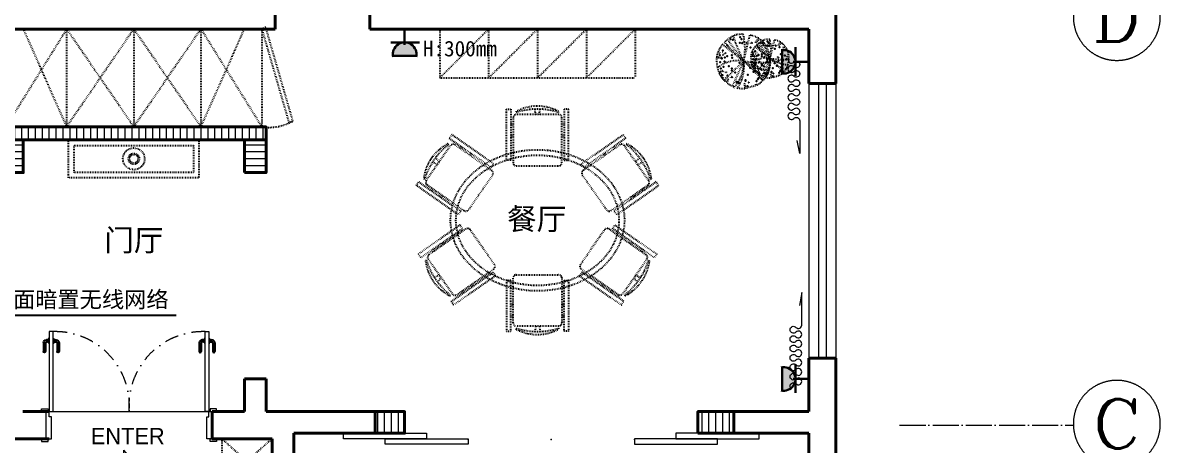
# Model space of a CAD drawing. Header units: millimetres. Extents: x -64529 to 3079702, y -28926 to 77119.
# Drawn here: x -51058 to -40590, y 6000 to 9888 of the extents above; entities that cross this region are included whole.
import ezdxf
from ezdxf.enums import TextEntityAlignment as Align

# ---------------------------------------------------------------- set-up
doc = ezdxf.new("R2010")
doc.units = ezdxf.units.MM
doc.header["$LTSCALE"] = 10
for name, pattern in [('ACAD_ISO03W100', [30, 12, -18]), ('ACAD_ISO04W100', [30.5, 24, -3, 0.5, -3]), ('DASHDOT', [25.4, 12.7, -6.35, 0, -6.35])]:
    doc.linetypes.add(name, pattern=pattern)
doc.layers.get('0').update_dxf_attribs({"color": 255})
for name, color, linetype, lineweight in [('1弱电插座布置图', 6, 'Continuous', 30), ('1强电插座布置图', 1, 'Continuous', 30), ('A__轴线', 3, 'ACAD_ISO04W100', 0), ('入户小人', 251, 'Continuous', 5), ('图层1', 7, 'Continuous', 40), ('填充线', 8, 'Continuous', 13), ('墙', 6, 'Continuous', 0), ('实创-家具', 1, 'Continuous', 5), ('平面', 45, 'Continuous', 5), ('门窗', 5, 'Continuous', 9), ('黄安－轨迹', 144, 'DASHDOT', 15)]:
    doc.layers.add(name, color=color, linetype=linetype, lineweight=lineweight)
for name, color, linetype in [('A—缺憾分析文字', 40, 'Continuous'), ('家具内线', 8, 'Continuous'), ('家具细线', 38, 'Continuous')]:
    doc.layers.add(name, color=color, linetype=linetype)
doc.styles.add('_TCH_AXIS', font='COMPLEX', dxfattribs={"bigfont": 'GBCBIG'})
doc.styles.add('COMPLEX', font='COMPLEX')
doc.styles.get("Standard").update_dxf_attribs({"font": ''})
doc.styles.add('宋体', font='', dxfattribs={"height": 2.5})
doc.styles.get('Standard').set_extended_font_data('SimSun')
doc.styles.get('宋体').set_extended_font_data('SimSun')
doc.dimstyles.get("Standard").update_dxf_attribs({"dimtxt": 0.18, "dimasz": 0.18, "dimexe": 0.18, "dimexo": 0.0625, "dimgap": 0.09, "dimtad": 0, "dimtih": 1, "dimtoh": 1, "dimdec": 4, "dimzin": 0, "dimdsep": 46, "dimtxsty": 'Standard', "dimcen": 0.09, "dimadec": 0, "dimazin": 0, "dimtfac": 1, "dimtdec": 4, "dimtofl": 0, "dimtmove": 0, "dimatfit": 3, "dimfxl": 1, "dimtolj": 1, "dimtzin": 0, "dimarcsym": 0})
pattern_1 = [(90, (-304522.176, 34235.844), (-63.5, 0), [])]
pattern_2 = [(180, (-761886.695, -3299.42), (-1e-14, -63.5), [])]

# ---------------------------------------------------------------- blocks, each defined once
blk = doc.blocks.new('fewfwfew')
at = {"layer": '家具内线'}
for p, q in [((708216, 17817), (708216, 17731)), ((708235, 17817), (708235, 17731)), ((708264, 17846), (708245, 17846)), ((708264, 17827), (708245, 17827)), ((708264, 17856), (708264, 17817)), ((708274, 17856), (708264, 17856)), ((708274, 17817), (708264, 17817)), ((708312, 17856), (708322, 17856)), ((708312, 17817), (708322, 17817)), ((708322, 17856), (708322, 17817)), ((708322, 17846), (708341, 17846)), ((708322, 17827), (708341, 17827)), ((708351, 17817), (708351, 17731)), ((708370, 17817), (708370, 17731))]:
    blk.add_line(p, q, dxfattribs=at)
for centre, radius, start, end in [((708245, 17817), 28.9, 90, 180), ((708245, 17817), 9.63, 90, 180), ((708341, 17817), 28.9, 0, 90), ((708341, 17817), 9.63, 0, 90), ((708226, 17731), 9.63, 180, 0), ((708361, 17731), 9.63, 180, 0)]:
    blk.add_arc(centre, radius, start, end, dxfattribs=at)
blk = doc.blocks.new('_AXISO')
blk.add_circle((0, 0), 0.5)
at = {"style": 'COMPLEX', "width": 1.041667}
blk.add_attdef('A', text='', height=0.56, rotation=360, dxfattribs=at).set_placement((0.74875, -0.28), (1.24875, -0.28), align=Align.FIT)
blk = doc.blocks.new('20180421.144813')
at = {"layer": 'A__轴线'}
blk.add_line((21540, 7432), (23139, 7432), dxfattribs=at)
ref = blk.add_blockref('_AXISO', (23539, 11189), dxfattribs=dict(at, xscale=-800, yscale=800, zscale=800))
ref.add_attrib('A', 'D', dxfattribs={"color": 7, "height": 453, "style": '_TCH_AXIS', "width": 1.235294}).set_placement((23312, 10962), (23765, 10962), align=Align.FIT)
ref = blk.add_blockref('_AXISO', (23539, 7444), dxfattribs=dict(at, xscale=-800, yscale=800, zscale=800))
ref.add_attrib('A', 'C', dxfattribs={"color": 7, "height": 453, "style": '_TCH_AXIS', "width": 1.4}).set_placement((23312, 7217), (23765, 7217), align=Align.FIT)
blk = doc.blocks.new('20180409.201236')
at = {"layer": '入户小人'}
for p, q in [((1727, 812), (1590, 971)), ((1590, 590), (1590, 971)), ((1727, 812), (1590, 971)), ((1590, 590), (1590, 971)), ((1617, 520), (1617, 900)), ((1617, 520), (1617, 900)), ((1670, 812), (1727, 812)), ((1670, 590), (1670, 812)), ((1670, 812), (1727, 812)), ((1670, 590), (1670, 812)), ((1754, 741), (1693, 812)), ((1754, 741), (1693, 812)), ((1696, 741), (1754, 741)), ((1696, 520), (1696, 741)), ((1696, 741), (1754, 741)), ((1696, 520), (1696, 741)), ((1590, 590), (1617, 590)), ((1590, 590), (1617, 590)), ((1758, 524), (1755, 498)), ((1758, 524), (1755, 498)), ((1774, 550), (1758, 524)), ((1774, 550), (1758, 524)), ((1798, 564), (1774, 550)), ((1798, 564), (1774, 550)), ((1826, 558), (1798, 564)), ((1826, 558), (1798, 564)), ((1838, 532), (1826, 558)), ((1838, 532), (1826, 558)), ((1839, 490), (1838, 532)), ((1839, 490), (1838, 532)), ((1448, 476), (1445, 470)), ((1448, 476), (1445, 470)), ((1445, 470), (1449, 437)), ((1445, 470), (1449, 437)), ((1454, 475), (1448, 476)), ((1454, 475), (1448, 476)), ((1449, 437), (1458, 403)), ((1449, 437), (1458, 403)), ((1458, 464), (1454, 475)), ((1458, 464), (1454, 475)), ((1463, 490), (1458, 464)), ((1463, 490), (1458, 464)), ((1464, 493), (1463, 490)), ((1464, 493), (1463, 490)), ((1471, 492), (1464, 493)), ((1471, 492), (1464, 493)), ((1472, 481), (1471, 492)), ((1472, 481), (1471, 492)), ((1475, 504), (1472, 481)), ((1475, 504), (1472, 481)), ((1478, 507), (1475, 504)), ((1478, 507), (1475, 504)), ((1486, 502), (1478, 507)), ((1486, 502), (1478, 507)), ((1489, 490), (1486, 502)), ((1489, 490), (1486, 502)), ((1490, 501), (1489, 490)), ((1490, 501), (1489, 490)), ((1498, 509), (1490, 501)), ((1498, 509), (1490, 501)), ((1504, 502), (1498, 509)), ((1504, 502), (1498, 509)), ((1509, 450), (1504, 502)), ((1509, 450), (1504, 502)), ((1518, 458), (1509, 450)), ((1518, 458), (1509, 450)), ((1512, 412), (1527, 429)), ((1512, 412), (1527, 429)), ((1529, 473), (1518, 458)), ((1529, 473), (1518, 458)), ((1527, 429), (1536, 458)), ((1527, 429), (1536, 458)), ((1536, 458), (1529, 473)), ((1536, 458), (1529, 473)), ((1617, 520), (1696, 520)), ((1617, 520), (1696, 520)), ((1633, 406), (1670, 438)), ((1633, 406), (1670, 438)), ((1670, 438), (1712, 420)), ((1670, 438), (1712, 420)), ((1717, 443), (1705, 429)), ((1717, 443), (1705, 429)), ((1712, 420), (1705, 395)), ((1712, 420), (1705, 395)), ((1740, 457), (1717, 443)), ((1740, 457), (1717, 443)), ((1726, 412), (1752, 421)), ((1726, 412), (1752, 421)), ((1755, 498), (1740, 460)), ((1755, 498), (1740, 460)), ((1760, 458), (1740, 457)), ((1760, 458), (1740, 457)), ((1752, 421), (1775, 406)), ((1752, 421), (1775, 406)), ((1778, 440), (1760, 458)), ((1778, 440), (1760, 458)), ((1794, 420), (1778, 440)), ((1794, 420), (1778, 440)), ((1797, 388), (1794, 420)), ((1797, 388), (1794, 420)), ((1800, 401), (1823, 446)), ((1800, 401), (1823, 446)), ((1823, 446), (1839, 490)), ((1823, 446), (1839, 490)), ((1419, 303), (1429, 337)), ((1419, 303), (1429, 337)), ((1429, 337), (1445, 368)), ((1429, 337), (1445, 368)), ((1445, 389), (1461, 403)), ((1445, 389), (1461, 403)), ((1445, 368), (1445, 389)), ((1445, 368), (1445, 389)), ((1461, 403), (1494, 411)), ((1461, 403), (1494, 411)), ((1503, 357), (1475, 349)), ((1503, 357), (1475, 349)), ((1494, 411), (1509, 407)), ((1494, 411), (1509, 407)), ((1510, 362), (1503, 357)), ((1510, 362), (1503, 357)), ((1504, 354), (1520, 354)), ((1504, 354), (1520, 354)), ((1509, 407), (1518, 385)), ((1509, 407), (1518, 385)), ((1518, 385), (1510, 362)), ((1518, 385), (1510, 362)), ((1520, 354), (1549, 360)), ((1520, 354), (1549, 360)), ((1549, 360), (1570, 368)), ((1549, 360), (1570, 368)), ((1590, 342), (1556, 339)), ((1590, 342), (1556, 339)), ((1556, 339), (1561, 309)), ((1556, 339), (1561, 309)), ((1576, 362), (1561, 351)), ((1576, 362), (1561, 351)), ((1561, 351), (1590, 342)), ((1561, 351), (1590, 342)), ((1570, 368), (1604, 394)), ((1570, 368), (1604, 394)), ((1601, 371), (1576, 362)), ((1601, 371), (1576, 362)), ((1599, 314), (1611, 355)), ((1599, 314), (1611, 355)), ((1605, 277), (1599, 314)), ((1605, 277), (1599, 314)), ((1618, 383), (1601, 371)), ((1618, 383), (1601, 371)), ((1604, 394), (1608, 378)), ((1604, 394), (1608, 378)), ((1607, 308), (1609, 329)), ((1607, 308), (1609, 329)), ((1609, 329), (1615, 339)), ((1609, 329), (1615, 339)), ((1611, 394), (1625, 400)), ((1611, 394), (1625, 400)), ((1611, 355), (1619, 372)), ((1611, 355), (1619, 372)), ((1615, 339), (1622, 344)), ((1615, 339), (1622, 344)), ((1625, 374), (1618, 383)), ((1625, 374), (1618, 383)), ((1619, 372), (1625, 374)), ((1619, 372), (1625, 374)), ((1633, 343), (1619, 335)), ((1633, 343), (1619, 335)), ((1622, 344), (1638, 349)), ((1622, 344), (1638, 349)), ((1625, 400), (1630, 401)), ((1625, 400), (1630, 401)), ((1642, 381), (1633, 406)), ((1642, 381), (1633, 406)), ((1651, 348), (1633, 343)), ((1651, 348), (1633, 343)), ((1638, 349), (1652, 350)), ((1638, 349), (1652, 350)), ((1648, 358), (1642, 381)), ((1648, 358), (1642, 381)), ((1664, 344), (1651, 348)), ((1664, 344), (1651, 348)), ((1652, 350), (1658, 358)), ((1652, 350), (1658, 358)), ((1658, 358), (1663, 366)), ((1658, 358), (1663, 366)), ((1663, 366), (1667, 368)), ((1663, 366), (1667, 368)), ((1674, 344), (1664, 344)), ((1674, 344), (1664, 344)), ((1667, 368), (1673, 365)), ((1667, 368), (1673, 365)), ((1673, 365), (1679, 357)), ((1673, 365), (1679, 357)), ((1683, 345), (1674, 344)), ((1683, 345), (1674, 344)), ((1679, 357), (1682, 349)), ((1679, 357), (1682, 349)), ((1682, 349), (1687, 349)), ((1682, 349), (1687, 349)), ((1696, 343), (1683, 345)), ((1696, 343), (1683, 345)), ((1687, 349), (1696, 348)), ((1687, 349), (1696, 348)), ((1696, 380), (1688, 360)), ((1696, 380), (1688, 360)), ((1688, 360), (1688, 358)), ((1688, 360), (1688, 358)), ((1705, 395), (1696, 380)), ((1705, 395), (1696, 380)), ((1696, 348), (1710, 341)), ((1696, 348), (1710, 341)), ((1710, 335), (1696, 343)), ((1710, 335), (1696, 343)), ((1705, 386), (1726, 366)), ((1705, 386), (1726, 366)), ((1709, 391), (1726, 412)), ((1709, 391), (1726, 412)), ((1726, 383), (1709, 391)), ((1726, 383), (1709, 391)), ((1710, 341), (1721, 329)), ((1710, 341), (1721, 329)), ((1721, 329), (1727, 304)), ((1721, 329), (1727, 304)), ((1742, 374), (1726, 383)), ((1742, 374), (1726, 383)), ((1726, 366), (1738, 339)), ((1726, 366), (1738, 339)), ((1738, 339), (1743, 300)), ((1738, 339), (1743, 300)), ((1768, 365), (1742, 374)), ((1768, 365), (1742, 374)), ((1760, 337), (1784, 354)), ((1760, 337), (1784, 354)), ((1787, 328), (1760, 337)), ((1787, 328), (1760, 337)), ((1784, 354), (1768, 365)), ((1784, 354), (1768, 365)), ((1775, 406), (1784, 389)), ((1775, 406), (1784, 389)), ((1783, 296), (1787, 328)), ((1783, 296), (1787, 328)), ((1784, 389), (1803, 386)), ((1784, 389), (1803, 386)), ((1803, 386), (1835, 363)), ((1803, 386), (1835, 363)), ((1812, 322), (1844, 302)), ((1812, 322), (1844, 302)), ((1835, 363), (1849, 332)), ((1835, 363), (1849, 332)), ((1849, 332), (1853, 294)), ((1849, 332), (1853, 294)), ((1429, 270), (1419, 303)), ((1429, 270), (1419, 303)), ((1460, 253), (1429, 270)), ((1460, 253), (1429, 270)), ((1500, 231), (1460, 253)), ((1500, 231), (1460, 253)), ((1472, 159), (1494, 234)), ((1472, 159), (1494, 234)), ((1538, 201), (1500, 231)), ((1538, 201), (1500, 231)), ((1535, 144), (1515, 218)), ((1535, 144), (1515, 218)), ((1561, 309), (1567, 268)), ((1561, 309), (1567, 268)), ((1567, 268), (1578, 244)), ((1567, 268), (1578, 244)), ((1578, 244), (1596, 213)), ((1578, 244), (1596, 213)), ((1594, 237), (1603, 267)), ((1594, 237), (1603, 267)), ((1598, 235), (1594, 237)), ((1598, 235), (1594, 237)), ((1596, 213), (1613, 195)), ((1596, 213), (1613, 195)), ((1605, 239), (1598, 235)), ((1605, 239), (1598, 235)), ((1601, 282), (1607, 308)), ((1601, 282), (1607, 308)), ((1603, 249), (1601, 282)), ((1603, 249), (1601, 282)), ((1607, 216), (1603, 249)), ((1607, 216), (1603, 249)), ((1628, 198), (1607, 216)), ((1628, 198), (1607, 216)), ((1726, 217), (1719, 205)), ((1726, 217), (1719, 205)), ((1730, 239), (1726, 217)), ((1730, 239), (1726, 217)), ((1727, 304), (1731, 279)), ((1727, 304), (1731, 279)), ((1727, 238), (1731, 235)), ((1727, 238), (1731, 235)), ((1732, 261), (1730, 239)), ((1732, 261), (1730, 239)), ((1731, 279), (1732, 261)), ((1731, 279), (1732, 261)), ((1734, 237), (1731, 260)), ((1734, 237), (1731, 260)), ((1731, 235), (1734, 237)), ((1731, 235), (1734, 237)), ((1743, 262), (1735, 242)), ((1743, 262), (1735, 242)), ((1743, 300), (1743, 262)), ((1743, 300), (1743, 262)), ((1752, 208), (1777, 248)), ((1752, 208), (1777, 248)), ((1777, 248), (1783, 296)), ((1777, 248), (1783, 296)), ((1844, 302), (1841, 286)), ((1844, 302), (1841, 286)), ((1841, 286), (1876, 244)), ((1841, 286), (1876, 244)), ((1853, 294), (1853, 271)), ((1853, 294), (1853, 271)), ((1876, 244), (1905, 185)), ((1876, 244), (1905, 185)), ((1486, 67), (1472, 159)), ((1486, 67), (1472, 159)), ((1553, 109), (1535, 144)), ((1553, 109), (1535, 144)), ((1581, 161), (1538, 201)), ((1581, 161), (1538, 201)), ((1582, 95), (1553, 109)), ((1582, 95), (1553, 109)), ((1613, 153), (1581, 161)), ((1613, 153), (1581, 161)), ((1618, 107), (1582, 95)), ((1618, 107), (1582, 95)), ((1613, 195), (1630, 182)), ((1613, 195), (1630, 182)), ((1648, 189), (1628, 198)), ((1648, 189), (1628, 198)), ((1630, 182), (1665, 182)), ((1630, 182), (1665, 182)), ((1677, 188), (1648, 189)), ((1677, 188), (1648, 189)), ((1665, 182), (1711, 184)), ((1665, 182), (1711, 184)), ((1703, 192), (1677, 188)), ((1703, 192), (1677, 188)), ((1719, 205), (1703, 192)), ((1719, 205), (1703, 192)), ((1711, 184), (1752, 208)), ((1711, 184), (1752, 208)), ((1781, 139), (1743, 150)), ((1781, 139), (1743, 150)), ((1823, 112), (1781, 139)), ((1823, 112), (1781, 139)), ((1801, 116), (1784, 89)), ((1801, 116), (1784, 89)), ((1807, 89), (1806, 115)), ((1806, 115), (1823, 112)), ((1807, 89), (1806, 115)), ((1806, 115), (1823, 112)), ((1916, 106), (1879, 78)), ((1916, 106), (1879, 78)), ((1905, 185), (1922, 161)), ((1905, 185), (1922, 161)), ((1922, 161), (1916, 106)), ((1922, 161), (1916, 106)), ((1529, 0), (1486, 67)), ((1529, 0), (1486, 67)), ((1639, 66), (1605, 26)), ((1639, 66), (1605, 26)), ((1657, 57), (1621, 43)), ((1657, 57), (1621, 43)), ((1653, 93), (1639, 66)), ((1653, 93), (1639, 66)), ((1653, 86), (1663, 101)), ((1663, 101), (1653, 93)), ((1653, 86), (1663, 101)), ((1663, 101), (1653, 93)), ((1656, 64), (1653, 86)), ((1656, 64), (1653, 86)), ((1673, 49), (1656, 64)), ((1673, 49), (1656, 64)), ((1735, 63), (1673, 49)), ((1735, 63), (1673, 49)), ((1784, 89), (1735, 63)), ((1784, 89), (1735, 63)), ((1838, 67), (1807, 89)), ((1838, 67), (1807, 89)), ((1879, 78), (1838, 67)), ((1879, 78), (1838, 67))]:
    blk.add_line(p, q, dxfattribs=at)
at = {"layer": '入户小人', "insert": (1965, 1026), "char_height": 150, "width": 1965.4, "attachment_point": 9}
blk.add_mtext('\\fﾺￚￌﾣﾤ|b0|i0|c134|p2;ENTER', dxfattribs=at)
blk = doc.blocks.new('DOT')
at = {"color": 0, "linetype": 'ByBlock'}
blk.add_line((-0.35, 0), (-1, 0), dxfattribs=at)
at = {"color": 0, "linetype": 'ByBlock', "const_width": 0.35}
blk.add_lwpolyline([(-0.175, 0, 1), (0.175, 0, 1)], format="xyb", close=True, dxfattribs=at)
blk = doc.blocks.new('fhrhrthrthr')
at = {"layer": '1强电插座布置图', "linetype": 'ByBlock'}
h = blk.add_hatch(color=1, dxfattribs=at)
edge = h.paths.add_edge_path()
edge.add_ellipse((202250, 8956), major_axis=(-76.8, -76.8), ratio=1, start_angle=308.0428, end_angle=501.9572, ccw=False)
edge.add_line((202142, 8969), (202358, 8969))
at = {"layer": '1强电插座布置图', "color": 1}
for p, q in [((202142, 8969), (202358, 8969)), ((202114, 8847), (202378, 8847)), ((202205, 8857), (202205, 8857)), ((202250, 8724), (202250, 8868))]:
    blk.add_line(p, q, dxfattribs=at)
blk.add_ellipse((202250, 8956), major_axis=(0, 109), ratio=1, start_param=1.348329, end_param=4.934795, dxfattribs=at)

msp = doc.modelspace()

# ---------------------------------------------------------------- hatches: boundary and pattern name
at = {"lineweight": 0}
h = msp.add_hatch(dxfattribs=at)
h.set_pattern_fill('ANSI31', color=1, scale=20, angle=45, style=0)
h.set_pattern_definition([(90, (-761886.695, -3119.42), (-63.5, 1e-14), [])])
h.paths.add_polyline_path([(-51254.2, 8929.9), (-48818.2, 8929.9), (-48818.2, 8809.9), (-51254.2, 8809.9)])
h = msp.add_hatch(dxfattribs=at)
h.set_pattern_fill('ANSI31', color=1, scale=20, angle=135, style=0)
h.set_pattern_definition(pattern_2)
h.paths.add_polyline_path([(-51254.2, 8509.9), (-51054.2, 8509.9), (-51054.2, 8809.9), (-51254.2, 8809.9)])
h = msp.add_hatch(dxfattribs=at)
h.set_pattern_fill('ANSI31', color=1, scale=20, angle=135, style=0)
h.set_pattern_definition(pattern_2)
h.paths.add_polyline_path([(-49018.2, 8509.9), (-48818.2, 8509.9), (-48818.2, 8809.9), (-49018.2, 8809.9)])
h = msp.add_hatch(dxfattribs=at)
h.set_pattern_fill('ANSI31', color=1, scale=20, angle=45, style=0)
h.set_pattern_definition(pattern_1)
h.paths.add_polyline_path([(-47814.2, 6109.9), (-47544.2, 6109.9), (-47544.2, 6309.9), (-47814.2, 6309.9)])
h = msp.add_hatch(dxfattribs=at)
h.set_pattern_fill('ANSI31', color=1, scale=20, angle=45, style=0)
h.set_pattern_definition(pattern_1)
h.paths.add_polyline_path([(-44844.2, 6109.9), (-44514.2, 6109.9), (-44514.2, 6309.9), (-44844.2, 6309.9)])

# ---------------------------------------------------------------- linework, layer by layer
at = {"color": 251, "lineweight": 0}
msp.add_line((-50814.2, 6309.9), (-49344.2, 6309.5), dxfattribs=at)
for p in [(-44614.2, 6109.9), (-46959.2, 6051.6), (-46194.2, 6051.6), (-45429.2, 6051.6)]:
    msp.add_point(p, dxfattribs=at)
at = {"layer": 'A—缺憾分析文字', "color": 250, "linetype": 'ACAD_ISO03W100', "ltscale": 0.05}
for p, q in [((-50654.2, 9829.9), (-51214.2, 8929.9)), ((-51054.2, 9829.9), (-50654.2, 8929.9)), ((-50654.2, 9829.9), (-50654.2, 8929.9)), ((-50036.2, 9829.9), (-50036.2, 8929.9)), ((-49418.2, 9829.9), (-49418.2, 8929.9)), ((-49418.2, 9829.9), (-48858.2, 8929.9)), ((-49418.2, 8929.9), (-49018.2, 9829.9)), ((-47221.2, 9829.9), (-47221.2, 9379.9)), ((-47221.2, 9379.9), (-46771.2, 9829.9)), ((-46771.2, 9829.9), (-46771.2, 9379.9)), ((-46771.2, 9379.9), (-46321.2, 9829.9)), ((-46321.2, 9829.9), (-46321.2, 9379.9)), ((-46321.2, 9379.9), (-45871.2, 9829.9)), ((-45871.2, 9829.9), (-45871.2, 9379.9)), ((-45871.2, 9379.9), (-45421.2, 9829.9)), ((-45421.2, 9829.9), (-45421.2, 9379.9)), ((-44423.7, 9534.9), (-44574.5, 9736.7)), ((-44490.1, 9777.9), (-44503.6, 9773.8)), ((-44490.1, 9777.9), (-44490.1, 9777.9)), ((-44423.7, 9534.9), (-44364.9, 9779.8)), ((-44313.8, 9704.4), (-44284.6, 9744.9)), ((-44273.8, 9737.3), (-44313.8, 9704.4)), ((-44423.7, 9534.9), (-44621.6, 9690.8)), ((-44180.6, 9559.3), (-44320.9, 9669.7)), ((-44180.6, 9559.3), (-44287.5, 9702.3)), ((-44231.1, 9697.3), (-44257.9, 9676.2)), ((-44257.9, 9676.2), (-44220.4, 9683.7)), ((-44227.7, 9731.5), (-44237.2, 9728.6)), ((-44227.7, 9731.5), (-44227.7, 9731.5)), ((-44180.6, 9559.3), (-44138.9, 9732.8)), ((-44102.7, 9679.4), (-44082.1, 9708.1)), ((-44074.4, 9702.7), (-44102.7, 9679.4)), ((-44044.1, 9674.3), (-44063.1, 9659.4)), ((-44063.1, 9659.4), (-44036.6, 9664.7)), ((-44625.3, 9566.7), (-44675.4, 9564.3)), ((-44672.5, 9574.3), (-44625.3, 9566.7)), ((-44640.3, 9609.4), (-44663.5, 9612.3)), ((-44661.1, 9619.3), (-44640.3, 9609.4)), ((-44423.7, 9534.9), (-44604.9, 9359.9)), ((-44423.7, 9534.9), (-44528.9, 9306)), ((-44323.5, 9581.8), (-44359, 9580.1)), ((-44357, 9587.2), (-44323.5, 9581.8)), ((-44334.1, 9612), (-44350.5, 9614.1)), ((-44348.9, 9619.1), (-44334.1, 9612)), ((-44180.6, 9559.3), (-44309, 9435.2)), ((-44180.6, 9559.3), (-44255.2, 9397)), ((-44617.8, 9447), (-44652.2, 9428.9)), ((-44650.1, 9424.4), (-44617.8, 9447)), ((-44318.2, 9497), (-44342.6, 9484.1)), ((-44341.1, 9480.9), (-44318.2, 9497)), ((-44337.9, 9474.7), (-44323.8, 9474.7)), ((-44323.8, 9474.7), (-44332.5, 9465.4)), ((-44322.3, 9450.6), (-44314.4, 9453.8)), ((-44314.4, 9453.8), (-44320.2, 9448)), ((-44279.9, 9442.5), (-44298.1, 9424.8)), ((-44287.9, 9416.5), (-44279.9, 9442.5)), ((-44032.6, 9459.4), (-44043.9, 9466.5)), ((-44043.9, 9466.5), (-44034.9, 9456.1)), ((-44031.8, 9475.8), (-44026.3, 9469.4)), ((-44023.1, 9475.2), (-44031.8, 9475.8)), ((-47221.2, 9379.9), (-45421.2, 9379.9)), ((-44645.6, 9415.7), (-44625.8, 9415.7)), ((-44625.8, 9415.7), (-44638, 9402.4)), ((-44623.6, 9381.6), (-44612.4, 9386.2)), ((-44612.4, 9386.2), (-44620.7, 9377.9)), ((-44563.8, 9370.1), (-44589.5, 9345.3)), ((-44575.1, 9333.5), (-44563.8, 9370.1)), ((-44396.8, 9284.5), (-44418.4, 9328.8)), ((-44418.4, 9328.8), (-44410.3, 9283.4)), ((-44314, 9321.7), (-44315.7, 9307.4)), ((-44299.6, 9315.7), (-44314, 9321.7)), ((-44214.9, 9394), (-44230.8, 9404)), ((-44230.8, 9404), (-44218.1, 9389.4)), ((-44213.7, 9417.2), (-44206, 9408.2)), ((-44201.5, 9416.3), (-44213.7, 9417.2)), ((-44161.6, 9381.7), (-44176.8, 9413.2)), ((-44176.8, 9413.2), (-44171.1, 9381)), ((-44102.9, 9408.1), (-44104, 9398)), ((-44092.6, 9403.9), (-44102.9, 9408.1)), ((-46606.3, 8622.8), (-46606.3, 9091.4)), ((-46606.3, 9091.4), (-46566.3, 9091.4)), ((-46606.3, 8622.8), (-46606.3, 9091.4)), ((-46606.3, 9091.4), (-46566.3, 9091.4)), ((-46566.3, 9091.4), (-46566.3, 8622.8)), ((-46566.3, 9091.4), (-46566.3, 8622.8)), ((-46546.3, 9013.2), (-46546.3, 8600.5)), ((-46546.3, 9013.2), (-46546.3, 8600.5)), ((-46516.3, 9073.2), (-46516.3, 9063.2)), ((-46516.3, 9073.2), (-46516.3, 9063.2)), ((-46126.3, 9043.2), (-46516.3, 9043.2)), ((-46336.3, 9043.2), (-46346.3, 9092.7)), ((-46336.3, 9043.2), (-46346.3, 9092.7)), ((-46306.3, 9043.2), (-46296.3, 9092.7)), ((-46306.3, 9043.2), (-46296.3, 9092.7)), ((-46126.3, 9063.2), (-46126.3, 9073.2)), ((-46126.3, 9063.2), (-46126.3, 9073.2)), ((-46096.3, 8600.5), (-46096.3, 9013.2)), ((-46096.3, 8600.5), (-46096.3, 9013.2)), ((-46076.3, 9091.4), (-46076.3, 8622.8)), ((-46036.3, 9091.4), (-46076.3, 9091.4)), ((-46076.3, 9091.4), (-46076.3, 8622.8)), ((-46036.3, 9091.4), (-46076.3, 9091.4)), ((-46036.3, 8622.8), (-46036.3, 9091.4)), ((-46036.3, 8622.8), (-46036.3, 9091.4)), ((-46566.3, 8962.4), (-46546.3, 8962.4)), ((-46566.3, 8962.4), (-46546.3, 8962.4)), ((-46566.3, 8947.4), (-46546.3, 8947.4)), ((-46566.3, 8947.4), (-46546.3, 8947.4)), ((-46076.3, 8962.4), (-46096.3, 8962.4)), ((-46076.3, 8962.4), (-46096.3, 8962.4)), ((-46076.3, 8947.4), (-46096.3, 8947.4)), ((-46076.3, 8947.4), (-46096.3, 8947.4)), ((-47110.2, 8858.1), (-47133, 8825.3)), ((-47133, 8825.3), (-46748.3, 8557.8)), ((-46725.4, 8590.6), (-47110.2, 8858.1)), ((-46566.3, 8855.3), (-46546.3, 8855.3)), ((-46566.3, 8855.3), (-46546.3, 8855.3)), ((-46566.3, 8840.3), (-46546.3, 8840.3)), ((-46566.3, 8840.3), (-46546.3, 8840.3)), ((-46076.3, 8855.3), (-46096.3, 8855.3)), ((-46076.3, 8855.3), (-46096.3, 8855.3)), ((-46076.3, 8840.3), (-46096.3, 8840.3)), ((-46076.3, 8840.3), (-46096.3, 8840.3)), ((-45916.9, 8590.6), (-45532.1, 8858.1)), ((-45509.3, 8825.3), (-45894, 8557.8)), ((-45532.1, 8858.1), (-45509.3, 8825.3)), ((-47344.6, 8436.5), (-47122, 8756.7)), ((-47146.6, 8773.8), (-47138.4, 8768.1)), ((-47080.2, 8764.2), (-46741.3, 8528.6)), ((-47027, 8751.6), (-47038.4, 8735.2)), ((-47014.7, 8743), (-47026.1, 8726.6)), ((-46939.1, 8690.5), (-46950.5, 8674.1)), ((-45562.1, 8764.2), (-45901, 8528.6)), ((-45703.2, 8690.5), (-45691.8, 8674.1)), ((-45627.6, 8743), (-45616.2, 8726.6)), ((-45615.3, 8751.6), (-45603.9, 8735.2)), ((-45297.7, 8436.5), (-45520.4, 8756.7)), ((-45495.7, 8773.8), (-45503.9, 8768.1)), ((-47241.8, 8584.3), (-47288.2, 8604.3)), ((-47224.7, 8608.9), (-47259.7, 8645.4)), ((-46926.8, 8681.9), (-46938.2, 8665.5)), ((-46748.3, 8557.8), (-46725.4, 8590.6)), ((-46566.3, 8622.8), (-46606.3, 8622.8)), ((-46566.3, 8622.8), (-46606.3, 8622.8)), ((-46076.3, 8622.8), (-46036.3, 8622.8)), ((-46076.3, 8622.8), (-46036.3, 8622.8)), ((-45894, 8557.8), (-45916.9, 8590.6)), ((-45715.5, 8681.9), (-45704.1, 8665.5)), ((-45417.6, 8608.9), (-45382.6, 8645.4)), ((-45400.5, 8584.3), (-45354.1, 8604.3)), ((-46733.8, 8486.8), (-46956.4, 8166.6)), ((-46516.3, 8570.5), (-46126.3, 8570.5)), ((-46516.3, 8570.5), (-46126.3, 8570.5)), ((-45908.5, 8486.8), (-45685.9, 8166.6)), ((-47435.6, 8390.1), (-47412.7, 8423)), ((-47050.8, 8122.6), (-47435.6, 8390.1)), ((-47412.7, 8423), (-47028, 8155.5)), ((-47361, 8447.9), (-47369.2, 8453.6)), ((-46998.2, 8159.1), (-47337.1, 8394.7)), ((-45644.1, 8159.1), (-45305.2, 8394.7)), ((-45229.6, 8423), (-45614.3, 8155.5)), ((-45591.5, 8122.6), (-45206.7, 8390.1)), ((-45281.3, 8447.9), (-45273.1, 8453.6)), ((-45206.7, 8390.1), (-45229.6, 8423)), ((-47306.7, 8349.3), (-47295.3, 8365.7)), ((-47294.4, 8340.7), (-47283, 8357.1)), ((-47218.8, 8288.2), (-47207.4, 8304.6)), ((-47206.5, 8279.6), (-47195.1, 8296)), ((-45435.8, 8279.6), (-45447.2, 8296)), ((-45423.5, 8288.2), (-45434.9, 8304.6)), ((-45347.9, 8340.7), (-45359.3, 8357.1)), ((-45335.6, 8349.3), (-45347, 8365.7)), ((-47028, 8155.5), (-47050.8, 8122.6)), ((-45614.3, 8155.5), (-45591.5, 8122.6)), ((-47033.6, 8026.7), (-47418.3, 7759.2)), ((-47395.5, 7726.4), (-47010.8, 7993.9)), ((-46981, 7990.3), (-47319.9, 7754.6)), ((-47010.8, 7993.9), (-47033.6, 8026.7)), ((-46716.6, 7662.5), (-46939.2, 7982.8)), ((-45925.7, 7662.5), (-45703.1, 7982.8)), ((-45661.3, 7990.3), (-45322.4, 7754.6)), ((-45631.5, 7993.9), (-45608.7, 8026.7)), ((-45246.8, 7726.4), (-45631.5, 7993.9)), ((-45608.7, 8026.7), (-45224, 7759.2)), ((-47201.6, 7861.2), (-47190.2, 7844.8)), ((-47189.3, 7869.8), (-47177.9, 7853.3)), ((-45453, 7869.8), (-45464.4, 7853.3)), ((-45440.7, 7861.2), (-45452.1, 7844.8)), ((-47418.3, 7759.2), (-47395.5, 7726.4)), ((-47289.5, 7800.1), (-47278.1, 7783.7)), ((-47277.2, 7808.6), (-47265.8, 7792.2)), ((-45365.1, 7808.6), (-45376.5, 7792.2)), ((-45352.8, 7800.1), (-45364.2, 7783.7)), ((-45224, 7759.2), (-45246.8, 7726.4)), ((-47343.8, 7701.5), (-47352, 7695.7)), ((-47327.4, 7712.9), (-47104.7, 7392.7)), ((-45314.9, 7712.9), (-45537.6, 7392.7)), ((-45298.5, 7701.5), (-45290.3, 7695.7)), ((-47224.6, 7565.1), (-47271, 7545)), ((-47207.5, 7540.5), (-47242.4, 7504)), ((-47115.8, 7324.1), (-46731, 7591.6)), ((-46708.2, 7558.7), (-47092.9, 7291.2)), ((-47063, 7385.2), (-46724.1, 7620.8)), ((-46731, 7591.6), (-46708.2, 7558.7)), ((-46546.3, 7126.6), (-46546.3, 7539.3)), ((-46546.3, 7126.6), (-46546.3, 7539.3)), ((-46516.3, 7569.3), (-46126.3, 7569.3)), ((-46516.3, 7569.3), (-46126.3, 7569.3)), ((-46096.3, 7539.3), (-46096.3, 7126.6)), ((-46096.3, 7539.3), (-46096.3, 7126.6)), ((-45911.3, 7591.6), (-45934.1, 7558.7)), ((-45934.1, 7558.7), (-45549.4, 7291.2)), ((-45579.3, 7385.2), (-45918.2, 7620.8)), ((-45526.5, 7324.1), (-45911.3, 7591.6)), ((-45434.8, 7540.5), (-45399.9, 7504)), ((-45417.7, 7565.1), (-45371.3, 7545)), ((-46921.9, 7458.9), (-46933.3, 7475.3)), ((-46909.6, 7467.4), (-46921, 7483.9)), ((-46606.3, 7517), (-46606.3, 7048.4)), ((-46566.3, 7517), (-46606.3, 7517)), ((-46606.3, 7517), (-46606.3, 7048.4)), ((-46566.3, 7517), (-46606.3, 7517)), ((-46566.3, 7048.4), (-46566.3, 7517)), ((-46566.3, 7048.4), (-46566.3, 7517)), ((-46076.3, 7048.4), (-46076.3, 7517)), ((-46076.3, 7517), (-46036.3, 7517)), ((-46076.3, 7048.4), (-46076.3, 7517)), ((-46076.3, 7517), (-46036.3, 7517)), ((-46036.3, 7517), (-46036.3, 7048.4)), ((-46036.3, 7517), (-46036.3, 7048.4)), ((-45732.7, 7467.4), (-45721.3, 7483.9)), ((-45720.4, 7458.9), (-45709, 7475.3)), ((-47129.4, 7375.5), (-47121.2, 7381.2)), ((-47009.8, 7397.8), (-47021.2, 7414.2)), ((-46997.5, 7406.3), (-47008.9, 7422.8)), ((-45644.8, 7406.3), (-45633.4, 7422.8)), ((-45632.5, 7397.8), (-45621.1, 7414.2)), ((-45512.9, 7375.5), (-45521.2, 7381.2)), ((-47092.9, 7291.2), (-47115.8, 7324.1)), ((-46566.3, 7299.5), (-46546.3, 7299.5)), ((-46566.3, 7299.5), (-46546.3, 7299.5)), ((-46566.3, 7284.5), (-46546.3, 7284.5)), ((-46566.3, 7284.5), (-46546.3, 7284.5)), ((-46076.3, 7299.5), (-46096.3, 7299.5)), ((-46076.3, 7299.5), (-46096.3, 7299.5)), ((-46076.3, 7284.5), (-46096.3, 7284.5)), ((-46076.3, 7284.5), (-46096.3, 7284.5)), ((-45549.4, 7291.2), (-45526.5, 7324.1)), ((-46566.3, 7192.4), (-46546.3, 7192.4)), ((-46566.3, 7192.4), (-46546.3, 7192.4)), ((-46566.3, 7177.4), (-46546.3, 7177.4)), ((-46566.3, 7177.4), (-46546.3, 7177.4)), ((-46076.3, 7192.4), (-46096.3, 7192.4)), ((-46076.3, 7192.4), (-46096.3, 7192.4)), ((-46076.3, 7177.4), (-46096.3, 7177.4)), ((-46076.3, 7177.4), (-46096.3, 7177.4)), ((-46606.3, 7048.4), (-46566.3, 7048.4)), ((-46606.3, 7048.4), (-46566.3, 7048.4)), ((-46126.3, 7096.6), (-46516.3, 7096.6)), ((-46516.3, 7066.6), (-46516.3, 7076.6)), ((-46516.3, 7066.6), (-46516.3, 7076.6)), ((-46336.3, 7096.6), (-46346.3, 7047.1)), ((-46336.3, 7096.6), (-46346.3, 7047.1)), ((-46306.3, 7096.6), (-46296.3, 7047.1)), ((-46306.3, 7096.6), (-46296.3, 7047.1)), ((-46126.3, 7076.6), (-46126.3, 7066.6)), ((-46126.3, 7076.6), (-46126.3, 7066.6)), ((-46036.3, 7048.4), (-46076.3, 7048.4)), ((-46036.3, 7048.4), (-46076.3, 7048.4)), ((-49225.8, 6059.9), (-49225.8, 3569.9))]:
    msp.add_line(p, q, dxfattribs=at)
for points in [[(-48608.2, 8966.4), (-48571.7, 8982.9), (-48821.7, 9846.3), (-48858.2, 9829.9)], [(-49436.2, 8809.9), (-49436.2, 8459.9), (-50636.2, 8459.9), (-50636.2, 8809.9)], [(-49486.2, 8759.9), (-49486.2, 8509.9), (-50586.2, 8509.9), (-50586.2, 8759.9)]]:
    msp.add_lwpolyline(points, close=True, dxfattribs=at)
for points in [[(-51214.2, 9829.9), (-51054.2, 9829.9), (-51054.2, 9829.9), (-50654.2, 9829.9), (-50654.2, 9829.9), (-49418.2, 9829.9), (-49418.2, 9829.9), (-49018.2, 9829.9), (-49018.2, 9829.9), (-48858.2, 9829.9), (-48858.2, 8929.9), (-51214.2, 8929.9), (-51214.2, 9829.9)], [(-50654.2, 9829.9), (-50036.2, 8929.9), (-49418.2, 9829.9)], [(-50654.2, 8929.9), (-50036.2, 9829.9), (-49418.2, 8929.9)], [(-49225.8, 6059.9), (-48764.2, 5644.9), (-49225.8, 5229.9), (-48764.2, 4814.9), (-49225.8, 4399.9), (-48764.2, 3984.9), (-49225.8, 3569.9)], [(-48764.2, 6059.9), (-49225.8, 5644.9), (-48764.2, 5229.9), (-49225.8, 4814.9), (-48764.2, 4399.9), (-49225.8, 3984.9), (-48764.2, 3569.9)]]:
    msp.add_lwpolyline(points, dxfattribs=at)
for centre, radius in [((-44424.6, 9712.7), 1.84), ((-44398.4, 9704), 2.6), ((-44352.9, 9701.4), 6.13), ((-44181.2, 9685.3), 1.3), ((-44162.7, 9679.1), 1.84), ((-44130.4, 9677.3), 4.34), ((-44621.1, 9617.8), 1.84), ((-44616.4, 9593.2), 3.06), ((-44594.9, 9609.1), 2.6), ((-44320.9, 9549.4), 6.13), ((-44320.5, 9618), 1.3), ((-44317.2, 9600.5), 2.17), ((-44302, 9611.8), 1.84), ((-44204, 9560.2), 3.06), ((-44107.8, 9569.5), 4.34), ((-44024.9, 9577.2), 2.17), ((-44613.4, 9442.5), 1.84), ((-44587.2, 9433.8), 2.6), ((-44315, 9493.8), 1.3), ((-44296.5, 9487.6), 1.84), ((-44260.8, 9454.2), 4.34), ((-44149.7, 9420.7), 2.17), ((-44059.2, 9468.1), 2.17), ((-44536.8, 9386.7), 6.13), ((-44380.2, 9339.4), 3.06), ((-44252.4, 9406.2), 3.06), ((-50036.2, 8635.8), 100), ((-50036.2, 8635.8), 50), ((-50036.2, 8635.8), 40)]:
    msp.add_circle(centre, radius, dxfattribs=at)
for centre, radius, start, end in [((-44390.7, 9501.2), 295.1, 112.50201, 135.63515), ((-43331, 10127.8), 1243.2, 196.85193, 208.48157), ((-44435.7, 9460.5), 322, 88.66897, 99.73409), ((-44940.2, 9649.4), 529, 347.49803, 15.04647), ((-44435.7, 9460.5), 322, 62.02933, 77.51674), ((-44423.7, 9534.9), 251.9, 40.12457, 53.46903), ((-44546.7, 9640.4), 374.9, 347.49803, 15.04647), ((-44390.7, 9501.2), 295.1, 140.60469, 156.41275), ((-42581.8, 11610.9), 2775.3, 223.21672, 228.41891), ((-44157.2, 9535.4), 209.1, 140.60469, 156.41275), ((-42875.2, 11030.6), 1967, 223.21672, 228.41891), ((-44157.2, 9535.4), 209.1, 112.50201, 135.63515), ((-43406.2, 9979.4), 881.1, 196.85193, 208.48157), ((-44189.1, 9506.5), 228.2, 88.66897, 99.73409), ((-44489, 9530.3), 309.3, 338.3732, 29.72978), ((-44189.1, 9506.5), 228.2, 62.02933, 77.51674), ((-44180.6, 9559.3), 178.5, 40.12457, 53.46903), ((-44226.9, 9556), 219.2, 338.3732, 29.72978), ((-44251.4, 9562.4), 422.5, 179.71384, 198.42075), ((-44423.7, 9534.9), 251.9, 162.11954, 171.00744), ((-44475.2, 9225.9), 313.3, 80.54413, 127.95946), ((-44777.4, 9525.6), 353.8, 317.78104, 1.51398), ((-44770.2, 9483.7), 350.3, 325.23567, 8.41604), ((-46446.7, 7327.5), 2994.2, 42.67422, 47.49589), ((-44257.7, 10606.2), 1084.1, 261.19258, 274.12369), ((-44154.2, 9934.1), 481.7, 235.97146, 266.28868), ((-44058.5, 9578.7), 299.4, 179.71384, 198.42075), ((-44180.6, 9559.3), 178.5, 162.11954, 171.00744), ((-44217.1, 9340.3), 222, 80.54413, 127.95946), ((-44431.3, 9552.6), 250.8, 317.78104, 1.51398), ((-44426.2, 9522.9), 248.2, 325.23567, 8.41604), ((-45614.4, 7994.8), 2122.1, 42.67422, 47.49589), ((-44063, 10318.6), 768.4, 261.19258, 274.12369), ((-43989.6, 9842.2), 341.4, 235.97146, 266.28868), ((-44423.7, 9534.9), 251.9, 206.02716, 208.25792), ((-44180.6, 9559.3), 178.5, 206.02716, 208.25792), ((-44180.6, 9559.3), 178.5, 211.72693, 217.47678), ((-44180.6, 9559.3), 178.5, 218.5615, 228.83567), ((-44180.6, 9559.3), 178.5, 299.52792, 324.71856), ((-44180.6, 9559.3), 178.5, 325.99754, 329.78923), ((-44423.7, 9534.9), 251.9, 211.72693, 217.47678), ((-44423.7, 9534.9), 251.9, 218.5615, 228.83567), ((-44423.7, 9534.9), 251.9, 233.07657, 250.66102), ((-44423.7, 9534.9), 251.9, 299.52792, 324.71856), ((-44180.6, 9559.3), 178.5, 233.07657, 250.66102), ((-44180.6, 9559.3), 178.5, 257.34057, 273.06105), ((-44423.7, 9534.9), 251.9, 325.99754, 329.78923), ((-44036.7, 9049.6), 354.8, 100.93812, 110.60135), ((-44423.7, 9534.9), 251.9, 257.34057, 273.06105), ((-44220.7, 8815.8), 500.6, 100.93812, 110.60135), ((-46321.3, 8698.3), 422.6, 62.5206, 117.4794), ((-46321.3, 8698.3), 422.6, 62.5206, 117.4794), ((-46516.3, 9013.2), 30, 90, 180), ((-46516.3, 9013.2), 30, 90, 180), ((-46321.3, 8444.5), 648.7, 72.50768, 107.49232), ((-46321.3, 8444.5), 648.7, 72.50768, 107.49232), ((-46126.3, 9013.2), 30, 0, 90), ((-46126.3, 9013.2), 30, 0, 90), ((-48793.9, 9383.8), 458.4, 261.94789, 298.99909), ((-46950.1, 8399.7), 422.6, 117.71049, 172.66929), ((-46741.7, 8254.8), 648.7, 127.69757, 162.68222), ((-47097.3, 8739.6), 30, 55.18989, 145.18989), ((-45545, 8739.6), 30, 34.81011, 124.81011), ((-45900.6, 8254.8), 648.7, 17.31778, 52.30243), ((-45692.2, 8399.7), 422.6, 7.33071, 62.28951), ((-46516.3, 8600.5), 30, 180, 270), ((-46516.3, 8600.5), 30, 180, 270), ((-46126.3, 8600.5), 30, 270, 0), ((-46126.3, 8600.5), 30, 270, 0), ((-46758.4, 8503.9), 30, 325.18989, 55.18989), ((-45883.9, 8503.9), 30, 124.81011, 214.81011), ((-47320, 8419.4), 30, 145.18989, 235.18989), ((-45322.3, 8419.4), 30, 304.81011, 34.81011), ((-46981.1, 8183.7), 30, 235.18989, 325.18989), ((-45661.3, 8183.7), 30, 214.81011, 304.81011), ((-46963.8, 7965.6), 30, 34.81011, 124.81011), ((-45678.5, 7965.6), 30, 55.18989, 145.18989), ((-47302.7, 7730), 30, 124.81011, 214.81011), ((-45339.6, 7730), 30, 325.18989, 55.18989), ((-46932.9, 7749.7), 422.6, 187.33071, 242.28951), ((-46724.4, 7894.6), 648.7, 197.31778, 232.30243), ((-46741.2, 7645.4), 30, 304.81011, 34.81011), ((-45901.1, 7645.4), 30, 145.18989, 235.18989), ((-45917.9, 7894.6), 648.7, 307.69757, 342.68222), ((-45709.5, 7749.7), 422.6, 297.71049, 352.66929), ((-46516.3, 7539.3), 30, 90, 180), ((-46516.3, 7539.3), 30, 90, 180), ((-46126.3, 7539.3), 30, 0, 90), ((-46126.3, 7539.3), 30, 0, 90), ((-47080.1, 7409.8), 30, 214.81011, 304.81011), ((-45562.2, 7409.8), 30, 235.18989, 325.18989), ((-46516.3, 7126.6), 30, 180, 270), ((-46516.3, 7126.6), 30, 180, 270), ((-46126.3, 7126.6), 30, 270, 0), ((-46126.3, 7126.6), 30, 270, 0), ((-46321.3, 7695.3), 648.7, 252.50768, 287.49232), ((-46321.3, 7695.3), 648.7, 252.50768, 287.49232), ((-46321.3, 7441.5), 422.6, 242.5206, 297.4794), ((-46321.3, 7441.5), 422.6, 242.5206, 297.4794)]:
    msp.add_arc(centre, radius, start, end, dxfattribs=at)
msp.add_ellipse((-46321.2, 8069.9), major_axis=(-800, 0), ratio=0.8125, dxfattribs=at)
msp.add_open_spline([(-47071.2, 8069.9), (-47071.2, 8053.5), (-47070.3, 8037.2), (-47065.8, 7993.7), (-47060.7, 7966.6), (-47045.9, 7913.3), (-47036.1, 7886.9), (-47012.2, 7835.4), (-46998, 7810.3), (-46965.2, 7761.7), (-46946.8, 7738.2), (-46905.8, 7693.4), (-46883.3, 7672.1), (-46834.8, 7632.1), (-46808.7, 7613.5), (-46753.5, 7579.1), (-46724.4, 7563.5), (-46663.6, 7535.5), (-46631.9, 7523.3), (-46566.7, 7502.4), (-46533.2, 7493.8), (-46464.9, 7480.4), (-46430.1, 7475.6), (-46360.1, 7470.1), (-46324.9, 7469.2), (-46254.6, 7471.6), (-46219.5, 7474.8), (-46150.4, 7485), (-46116.2, 7492.1), (-46049.6, 7510), (-46017.1, 7520.8), (-45954.4, 7546), (-45924.2, 7560.3), (-45866.6, 7592.1), (-45839.2, 7609.6), (-45787.9, 7647.5), (-45763.9, 7667.8), (-45719.8, 7710.7), (-45699.6, 7733.4), (-45663.5, 7780.5), (-45647.5, 7805.1), (-45620, 7855.5), (-45608.4, 7881.4), (-45589.9, 7934.2), (-45582.9, 7961), (-45573.5, 8015), (-45571.2, 8042.3), (-45571.1, 8096.8), (-45573.4, 8124.1), (-45582.7, 8178.2), (-45589.7, 8205), (-45608.2, 8257.7), (-45619.7, 8283.7), (-45647.2, 8334.1), (-45663.1, 8358.7), (-45699.2, 8405.9), (-45719.3, 8428.6), (-45763.3, 8471.5), (-45787.3, 8491.9), (-45838.6, 8529.7), (-45865.9, 8547.3), (-45923.5, 8579.1), (-45953.7, 8593.5), (-46016.4, 8618.7), (-46048.8, 8629.5), (-46115.4, 8647.5), (-46149.5, 8654.6), (-46218.7, 8664.9), (-46253.7, 8668.1), (-46324, 8670.6), (-46359.3, 8669.8), (-46429.3, 8664.3), (-46464, 8659.5), (-46532.4, 8646.2), (-46565.9, 8637.6), (-46631.2, 8616.8), (-46662.8, 8604.6), (-46723.7, 8576.7), (-46752.8, 8561.1), (-46808.1, 8526.8), (-46834.2, 8508.1), (-46882.7, 8468.2), (-46905.3, 8446.9), (-46946.3, 8402.1), (-46964.8, 8378.7), (-46997.6, 8330.1), (-47011.9, 8305), (-47035.9, 8253.5), (-47045.6, 8227.2), (-47060.6, 8173.8), (-47065.7, 8146.8), (-47070.3, 8103), (-47071.2, 8086.5), (-47071.2, 8069.9)], degree=3, knots=[0, 0, 0, 0, 0.0833838, 0.0833838, 0.2223681, 0.2223681, 0.3613523, 0.3613523, 0.5003366, 0.5003366, 0.6393208, 0.6393208, 0.7783051, 0.7783051, 0.9172894, 0.9172894, 1.0562736, 1.0562736, 1.1952579, 1.1952579, 1.3342421, 1.3342421, 1.4732264, 1.4732264, 1.6122106, 1.6122106, 1.7511949, 1.7511949, 1.8901792, 1.8901792, 2.0291634, 2.0291634, 2.1681477, 2.1681477, 2.3071319, 2.3071319, 2.4461162, 2.4461162, 2.5851005, 2.5851005, 2.7240847, 2.7240847, 2.863069, 2.863069, 3.0020532, 3.0020532, 3.1410375, 3.1410375, 3.2800217, 3.2800217, 3.419006, 3.419006, 3.5579903, 3.5579903, 3.6969745, 3.6969745, 3.8359588, 3.8359588, 3.974943, 3.974943, 4.1139273, 4.1139273, 4.2529116, 4.2529116, 4.3918958, 4.3918958, 4.5308801, 4.5308801, 4.6698643, 4.6698643, 4.8088486, 4.8088486, 4.9478328, 4.9478328, 5.0868171, 5.0868171, 5.2258014, 5.2258014, 5.3647856, 5.3647856, 5.5037699, 5.5037699, 5.6427541, 5.6427541, 5.7817384, 5.7817384, 5.9207226, 5.9207226, 6.0597069, 6.0597069, 6.1986912, 6.1986912, 6.2831853, 6.2831853, 6.2831853, 6.2831853], dxfattribs=at)
for p in [(-44545.7, 9737.8), (-44457.3, 9754.6), (-44443.7, 9737.7), (-44617, 9631.6), (-44571.5, 9679.2), (-44523.4, 9732.2), (-44457.8, 9702), (-44438.2, 9701.2), (-44361.4, 9660.8), (-44300.7, 9680.3), (-44285.4, 9661.5), (-44267.1, 9703.1), (-44251.3, 9699.1), (-44204.7, 9677.7), (-44204.4, 9714.9), (-44194.8, 9703), (-44190.9, 9677.1), (-44136.4, 9648.5), (-44093.4, 9662.3), (-44641.9, 9590.4), (-44641.3, 9526.6), (-44625.1, 9559.6), (-44599.6, 9530.8), (-44596.7, 9568.9), (-44574.7, 9579.5), (-44531.4, 9589.3), (-44529.2, 9565.5), (-44423.7, 9534.9), (-44423.7, 9534.9), (-44335.2, 9598.6), (-44334.9, 9553.4), (-44323.3, 9576.7), (-44317.6, 9627.7), (-44305.3, 9556.3), (-44303.2, 9583.3), (-44287.7, 9590.9), (-44286.3, 9591.6), (-44276.9, 9527.1), (-44256.9, 9597.8), (-44255.4, 9580.9), (-44231, 9575.4), (-44212.6, 9526.6), (-44207.8, 9547.1), (-44180.6, 9559.3), (-44180.6, 9559.3), (-44103.4, 9537.9), (-44083.2, 9599.5), (-44062.5, 9537.3), (-44044.1, 9587.9), (-44031, 9553.4), (-44633.4, 9468.5), (-44610.5, 9482), (-44559.6, 9489.6), (-44532.5, 9465.8), (-44531.4, 9447.7), (-44502.2, 9428.9), (-44462.1, 9517.8), (-44365, 9474.5), (-44334.7, 9437.7), (-44329.2, 9512.2), (-44318.5, 9467.5), (-44314.8, 9504.8), (-44313, 9521.8), (-44285.2, 9465.8), (-44279.4, 9421.4), (-44257.7, 9510.3), (-44257, 9503.9), (-44256.9, 9497.5), (-44236.2, 9484.1), (-44228.2, 9423.5), (-44215.5, 9421.9), (-44168.9, 9431.4), (-44168.3, 9435.3), (-44154.2, 9470.9), (-44139, 9516.4), (-44117.5, 9490.3), (-44096.8, 9428.1), (-44087.3, 9441.1), (-44085, 9448.8), (-44078.4, 9478.8), (-44065.3, 9444.2), (-44618.2, 9405.5), (-44571.2, 9403.1), (-44490.8, 9343.4), (-44472.9, 9341.2), (-44468.5, 9332.2), (-44407.2, 9354.6), (-44406.3, 9360.1), (-44386.4, 9410.3), (-44305.4, 9349.9), (-44292, 9368.3), (-44288.8, 9379.1), (-44261, 9372.6), (-44212.3, 9415.6), (-44155.9, 9396.9), (-44388.8, 9305.8)]:
    msp.add_point(p, dxfattribs=at)
at = {"layer": '图层1', "color": 255, "lineweight": 40}
for p, q in [((-43574.2, 11099.9), (-43574.2, 9329.9)), ((-48734.2, 10029.9), (-48734.2, 9829.9)), ((-51054.2, 9829.9), (-51254.2, 9829.9)), ((-48818.2, 9829.9), (-48734.2, 9829.9)), ((-47864.2, 9829.9), (-43824.2, 9829.9)), ((-43824.2, 9829.9), (-43824.2, 9329.9)), ((-43824.2, 9329.9), (-43574.2, 9329.9)), ((-43824.2, 6799.9), (-43574.2, 6799.9)), ((-43824.2, 6799.9), (-43824.2, 6309.9)), ((-43574.2, 6799.9), (-43574.2, 5919.9)), ((-49018.2, 6609.9), (-48818.2, 6609.9)), ((-49018.2, 6309.9), (-49018.2, 6609.9)), ((-48818.2, 6309.9), (-48818.2, 6609.9)), ((-49314.2, 6309.9), (-49018.2, 6309.9)), ((-49314.2, 6309.9), (-49314.2, 6059.9)), ((-48818.2, 6309.9), (-47814.2, 6309.9)), ((-44514.2, 6309.9), (-43824.2, 6309.9)), ((-44514.2, 6309.9), (-44514.2, 6109.9)), ((-48564.2, 6109.9), (-47814.2, 6109.9)), ((-48564.2, 6109.9), (-48564.2, 3689.9)), ((-44514.2, 6109.9), (-43824.2, 6109.9)), ((-43824.2, 6109.9), (-43824.2, 5919.9)), ((-51914.2, 6059.9), (-50814.2, 6059.9)), ((-49314.2, 6059.9), (-48764.2, 6059.9)), ((-48764.2, 6059.9), (-48764.2, 3569.9))]:
    msp.add_line(p, q, dxfattribs=at)
at = {"layer": '图层1', "lineweight": 40}
msp.add_line((-51058.2, 6309.9), (-50814.2, 6309.9), dxfattribs=at)
at = {"layer": '图层1', "color": 255, "lineweight": 40}
for points in [[(-51254.2, 8929.9), (-48818.2, 8929.9), (-48818.2, 8809.9), (-51254.2, 8809.9)], [(-51254.2, 8509.9), (-51054.2, 8509.9), (-51054.2, 8809.9), (-51254.2, 8809.9)], [(-49018.2, 8509.9), (-48818.2, 8509.9), (-48818.2, 8809.9), (-49018.2, 8809.9)], [(-47814.2, 6109.9), (-47544.2, 6109.9), (-47544.2, 6309.9), (-47814.2, 6309.9)], [(-44844.2, 6109.9), (-44514.2, 6109.9), (-44514.2, 6309.9), (-44844.2, 6309.9)]]:
    msp.add_lwpolyline(points, close=True, dxfattribs=at)
msp.add_lwpolyline([(-48818.2, 8929.9), (-48818.2, 8929.9), (-49018.2, 8929.9)], dxfattribs=at)
at = {"layer": '填充线', "ltscale": 0.5}
for points in [[(-44012, 9563.5, 0.8923786), (-43962.4, 9526, -2.5), (-43962.4, 9482.8, 2.5), (-43962.4, 9439.6, -0.677033), (-43908.4, 9418, -0.677033), (-43962.4, 9396.4, 2.5), (-43962.4, 9353.2, -2.5), (-43962.4, 9310, 2.5), (-43962.4, 9266.8, -2.5), (-43962.4, 9223.6, 2.5), (-43962.4, 9180.4, -2.5), (-43962.4, 9137.2, 2.5), (-43962.4, 9094, -2.5), (-43962.4, 9050.8, 2.5), (-43962.4, 9007.6, -0.677033), (-43908.4, 8986), (-43908.4, 8685.7), (-43930.2, 8805.4)], [(-43992.3, 6528.8, -0.8923786), (-43942.7, 6566.3, 2.5), (-43942.7, 6609.5, -2.5), (-43942.7, 6652.7, 0.677033), (-43888.7, 6674.3, 0.677033), (-43942.7, 6695.9, -2.5), (-43942.7, 6739.1, 2.5), (-43942.7, 6782.3, -2.5), (-43942.7, 6825.5, 2.5), (-43942.7, 6868.7, -2.5), (-43942.7, 6911.9, 2.5), (-43942.7, 6955.1, -2.5), (-43942.7, 6998.3, 2.5), (-43942.7, 7041.5, -2.5), (-43942.7, 7084.7, 0.677033), (-43888.7, 7106.3), (-43888.7, 7406.6), (-43910.5, 7286.9)]]:
    msp.add_lwpolyline(points, format="xyb", dxfattribs=at)
at = {"layer": '墙', "color": 255, "lineweight": 40}
for p, q in [((-49018.2, 9829.9), (-51054.2, 9829.9)), ((-48818.2, 9829.9), (-49418.2, 9829.9)), ((-47814.2, 6109.9), (-47814.2, 6309.9)), ((-48564.2, 6109.9), (-47814.2, 6109.9))]:
    msp.add_line(p, q, dxfattribs=at)
for points in [[(-47864.2, 10029.9), (-47864.2, 9829.9)], [(-51054.2, 8929.9), (-51254.2, 8929.9)]]:
    msp.add_lwpolyline(points, dxfattribs=at)
at = {"layer": '实创-家具'}
for points in [[(-50824.2, 6334.9), (-50824.2, 6309.9), (-50884.5, 6309.9), (-50884.5, 6334.9)], [(-50794.2, 6259.9), (-50814.2, 6259.9), (-50814.2, 6309.9), (-50844.2, 6309.9), (-50844.2, 6059.9), (-50794.2, 6059.9)], [(-49364.2, 6259.9), (-49344.2, 6259.9), (-49344.2, 6309.9), (-49314.2, 6309.9), (-49314.2, 6059.9), (-49364.2, 6059.9)], [(-49334.2, 6334.9), (-49334.2, 6309.9), (-49273.8, 6309.9), (-49273.8, 6334.9)], [(-50824.2, 6034.9), (-50824.2, 6059.9), (-50884.5, 6059.9), (-50884.5, 6034.9)], [(-49334.2, 6034.9), (-49334.2, 6059.9), (-49273.8, 6059.9), (-49273.8, 6034.9)]]:
    msp.add_lwpolyline(points, close=True, dxfattribs=at)
at = {"layer": '平面', "color": 251, "lineweight": 0}
for p, q in [((-43734.2, 9329.9), (-43734.2, 6799.9)), ((-43664.2, 9329.9), (-43664.2, 6799.9))]:
    msp.add_line(p, q, dxfattribs=at)
at = {"layer": '门窗', "lineweight": 15}
for p, q in [((-43824.2, 9329.9), (-43824.2, 6799.9)), ((-43574.2, 9329.9), (-43574.2, 6799.9))]:
    msp.add_line(p, q, dxfattribs=at)
at = {"layer": '门窗', "color": 45, "lineweight": 15}
for points in [[(-50814.2, 6309.5), (-50778.3, 6309.7), (-50778.3, 7045.3), (-50814.2, 7045.2)], [(-49344.2, 6309.5), (-49380, 6309.7), (-49380, 7045.3), (-49344.2, 7045.2)], [(-47341.7, 6059.9), (-48106.7, 6059.9), (-48106.7, 6109.9), (-47341.7, 6109.9)], [(-45046.7, 6059.9), (-44281.7, 6059.9), (-44281.7, 6109.9), (-45046.7, 6109.9)], [(-46959.2, 6009.9), (-47724.2, 6009.9), (-47724.2, 6059.9), (-46959.2, 6059.9)], [(-45429.2, 6009.9), (-44664.2, 6009.9), (-44664.2, 6059.9), (-45429.2, 6059.9)]]:
    msp.add_lwpolyline(points, close=True, dxfattribs=at)
at = {"layer": '黄安－轨迹', "color": 8, "lineweight": 9}
for centre, start, end in [((-50758.7, 6363.8), 355.43088, 91.65009), ((-49399.7, 6363.8), 88.34991, 184.56912)]:
    msp.add_arc(centre, 681.7, start, end, dxfattribs=at)

# ---------------------------------------------------------------- block references
at = {"color": 251, "lineweight": 0, "yscale": 0.9310247721150517}
for p, xscale, zscale in [((608642.2, -9645), -0.9310247721150517, 0.9310247721175844), ((-708800.6, -9645), 0.9310247721150517, 0.9310247721150517)]:
    msp.add_blockref('fewfwfew', p, dxfattribs=dict(at, xscale=xscale, zscale=zscale))
at = {"layer": '1弱电插座布置图', "color": 7, "rotation": 180}
msp.add_blockref('fhrhrthrthr', (154706.5, 18554.1), dxfattribs=at)
at = {"layer": '1弱电插座布置图', "color": 7, "xscale": -1, "rotation": 90}
for p in [(-35099.9, 211778.5), (-35099.9, 208860.1)]:
    msp.add_blockref('fhrhrthrthr', p, dxfattribs=at)
at = {"layer": 'A__轴线', "color": 255}
msp.add_blockref('20180421.144813', (-64528.7, -1247.1), dxfattribs=at)
at = {"layer": '入户小人', "color": 255}
msp.add_blockref('20180409.201236', (-51717.2, 4983.5), dxfattribs=at)

# ---------------------------------------------------------------- texts
at = {"layer": '1弱电插座布置图', "color": 45, "attachment_point": 1}
for s, insert, char_height, width in [('H:300mm', (-47375.4, 9721.8, 0), 142.88, 2002.012), ('{\\C45;顶面暗置无线网络}', (-51352.7, 7416.8), 150, 2101.718)]:
    msp.add_mtext(s, dxfattribs=dict(at, insert=insert, char_height=char_height, width=width))
at = {"layer": '家具细线', "color": 252, "lineweight": 5, "style": '宋体'}
for s, p in [('餐厅', (-46601.7, 7981.9)), ('门厅', (-50308.5, 7786.8))]:
    msp.add_text(s, height=200, dxfattribs=at).set_placement(p)

# ---------------------------------------------------------------- leaders
at = {"color": 6}
msp.add_leader([(-51736.4, 6713.1), (-51395.4, 7195.8), (-49647, 7195.8)], dimstyle='Standard', override={"dimtxt": 150, "dimasz": 70, "dimexe": 30, "dimexo": 30, "dimgap": 20, "dimtih": 0, "dimtoh": 0, "dimdec": 0, "dimzin": 8, "dimdsep": 44, "dimcen": 0.6, "dimdle": 30, "dimclrd": 250, "dimclre": 250, "dimclrt": 45, "dimtdec": 0, "dimtofl": 1, "dimtmove": 1, "dimldrblk": 'DOT', "dimfxl": 150, "dimfxlon": 1, "dimtfill": 1, "dimtolj": 0, "dimtzin": 8, "dimarcsym": 1}, dxfattribs=at)

doc.saveas('drawing.dxf')
